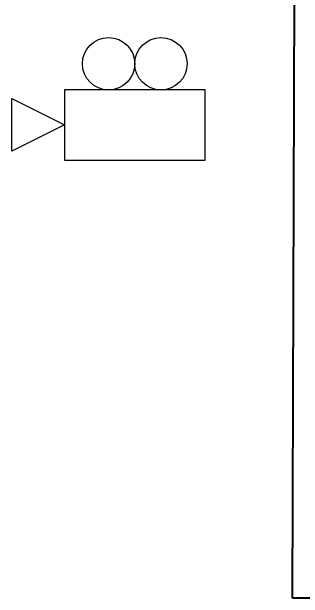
# Model space of a CAD drawing. Extents: x 2080 to 102399, y 2071 to 93424.
# Drawn here: x 88199.2 to 88298.7, y 80361.9 to 80562.4 of the extents above; entities that cross this region are included whole.
import ezdxf

# ---------------------------------------------------------------- set-up
doc = ezdxf.new("R2010")
doc.units = 0
doc.header["$LTSCALE"] = 20
doc.header["$MEASUREMENT"] = 0
doc.layers.add('camera', color=11, linetype='Continuous', lineweight=13)
doc.layers.add('fence', color=13, linetype='FENCELINE2', lineweight=40)
doc.layers.add('ELEC', color=11, linetype='Continuous')
doc.layers.add('road', color=2, linetype='Continuous')
doc.linetypes.add('FENCELINE2', pattern='A,0.25,-0.1,[132,ltypeshp.shx,S=0.1,R=0,X=-0.1,Y=0],-0.1,1', length=1.45)

# ---------------------------------------------------------------- blocks, each defined once
blk = doc.blocks.new('A$C22A82026')
at = {"layer": 'ELEC', "ltscale": 0.5}
blk.add_lwpolyline([(-10.21, 5.71), (-10.21, -6.29), (13.79, -6.29), (13.79, 5.71)], close=True, dxfattribs=at)
blk.add_lwpolyline([(-10.21, -0.29), (-19.21, -4.79), (-19.21, 4.21), (-10.21, -0.29)], dxfattribs=at)
blk = doc.blocks.new('A$C265A360F')
at = {"layer": 'ELEC', "ltscale": 0.5}
for centre in [(33.06, 20.94), (50.94, 20.94)]:
    blk.add_circle(centre, 8.94, dxfattribs=at)
at = {"layer": 'ELEC', "ltscale": 0.5, "xscale": 2, "yscale": 2, "zscale": 2}
blk.add_blockref('A$C22A82026', (38.42, 0.59), dxfattribs=at)

msp = doc.modelspace()

# ---------------------------------------------------------------- linework, layer by layer
at = {"layer": 'fence', "linetype": 'Continuous', "ltscale": 0.5}
for p, q in [((88295.027, 80361.887, 0), (88295.793, 80593.668, -0.003)), ((88556.168, 80361.887, 0.001), (88295.027, 80361.887, 0.001))]:
    msp.add_line(p, q, dxfattribs=at)
at = {"layer": 'road', "ltscale": 0.5}
msp.add_arc((88098.209, 80269.107), 478.05, 24.92236, 73.04345, dxfattribs=at)

# ---------------------------------------------------------------- block references
at = {"layer": 'camera', "ltscale": 0.5}
msp.add_blockref('A$C265A360F', (88199.179, 80523.706, -0.002), dxfattribs=at)

doc.saveas('drawing.dxf')
